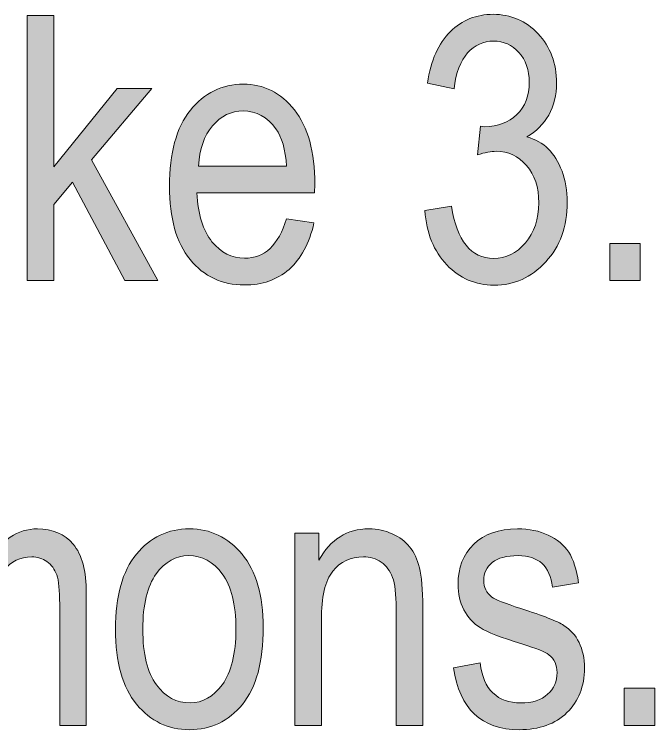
# Model space of a CAD drawing. Header units: inches. Extents: x 19 to 517, y 28 to 779.
# Drawn here: x 206.7 to 237.78, y 75.06 to 109.81 of the extents above; entities that cross this region are included whole.
import ezdxf

# ---------------------------------------------------------------- set-up
doc = ezdxf.new("R2010")
doc.units = ezdxf.units.IN
doc.header["$MEASUREMENT"] = 0
doc.layers.add('Layer 1', color=7, linetype='Continuous')

# ---------------------------------------------------------------- blocks, each defined once
blk = doc.blocks.new('block 480')
at = {"layer": 'Layer 1', "lineweight": 0}
blk.add_lwpolyline([(207.317, 96.876), (207.317, 109.761), (208.609, 109.761), (208.609, 102.401), (211.689, 106.21), (213.368, 106.21), (210.441, 102.744), (213.658, 96.876), (212.067, 96.876), (209.525, 101.66), (208.609, 100.576), (208.609, 96.876), (207.317, 96.876)], dxfattribs=at)
blk = doc.blocks.new('block 481')
at = {"layer": 'Layer 1', "true_color": 0x231f20}
h = blk.add_hatch(color=250, dxfattribs=at)
h.dxf.hatch_style = 2
h.paths.add_polyline_path([(207.317, 96.876), (207.317, 109.761), (208.609, 109.761), (208.609, 102.401), (211.689, 106.21), (213.368, 106.21), (210.441, 102.744), (213.658, 96.876), (212.067, 96.876), (209.525, 101.66), (208.609, 100.576), (208.609, 96.876)])
at = {"layer": 'Layer 1', "lineweight": 0}
blk.add_lwpolyline([(207.317, 96.876), (207.317, 109.761), (208.609, 109.761), (208.609, 102.401), (211.689, 106.21), (213.368, 106.21), (210.441, 102.744), (213.658, 96.876), (212.067, 96.876), (209.525, 101.66), (208.609, 100.576), (208.609, 96.876), (207.317, 96.876), (207.317, 96.876)], dxfattribs=at)
blk = doc.blocks.new('block 482')
at = {"layer": 'Layer 1', "lineweight": 0}
blk.add_open_spline([(219.903, 99.882), (219.903, 99.882), (221.239, 99.68), (221.239, 99.68), (221.016, 98.684), (220.613, 97.932), (220.03, 97.425), (219.447, 96.918), (218.725, 96.665), (217.864, 96.665), (216.78, 96.665), (215.902, 97.076), (215.232, 97.899), (214.561, 98.723), (214.225, 99.911), (214.225, 101.464), (214.225, 103.075), (214.564, 104.304), (215.24, 105.151), (215.917, 105.997), (216.774, 106.421), (217.811, 106.421), (218.801, 106.421), (219.628, 106.005), (220.29, 105.173), (220.952, 104.341), (221.283, 103.137), (221.283, 101.561), (221.283, 101.561), (221.274, 101.139), (221.274, 101.139), (221.274, 101.139), (215.561, 101.139), (215.561, 101.139), (215.614, 100.09), (215.857, 99.299), (216.291, 98.766), (216.724, 98.232), (217.252, 97.966), (217.873, 97.966), (218.845, 97.966), (219.522, 98.604), (219.903, 99.882)], degree=3, knots=[0, 0, 0, 0, 1, 1, 1, 2, 2, 2, 3, 3, 3, 4, 4, 4, 5, 5, 5, 6, 6, 6, 7, 7, 7, 8, 8, 8, 9, 9, 9, 10, 10, 10, 11, 11, 11, 12, 12, 12, 13, 13, 13, 14, 14, 14, 14], dxfattribs=at)
blk = doc.blocks.new('block 483')
at = {"layer": 'Layer 1', "lineweight": 0}
blk.add_open_spline([(215.64, 102.439), (215.64, 102.439), (219.912, 102.439), (219.912, 102.439), (219.853, 103.248), (219.68, 103.852), (219.393, 104.25), (218.977, 104.83), (218.447, 105.12), (217.802, 105.12), (217.222, 105.12), (216.727, 104.878), (216.317, 104.396), (215.907, 103.911), (215.681, 103.26), (215.64, 102.439)], degree=3, knots=[0, 0, 0, 0, 1, 1, 1, 2, 2, 2, 3, 3, 3, 4, 4, 4, 5, 5, 5, 5], dxfattribs=at)
blk = doc.blocks.new('block 484')
at = {"layer": 'Layer 1', "true_color": 0x231f20}
h = blk.add_hatch(color=250, dxfattribs=at)
h.dxf.hatch_style = 2
edge = h.paths.add_edge_path()
edge.add_spline(control_points=[(219.903, 99.882), (219.903, 99.882), (221.239, 99.68), (221.239, 99.68), (221.016, 98.684), (220.613, 97.932), (220.03, 97.425), (219.447, 96.918), (218.725, 96.665), (217.864, 96.665), (216.78, 96.665), (215.902, 97.076), (215.232, 97.899), (214.561, 98.723), (214.225, 99.911), (214.225, 101.464), (214.225, 103.075), (214.564, 104.304), (215.24, 105.151), (215.917, 105.997), (216.774, 106.421), (217.811, 106.421), (218.801, 106.421), (219.628, 106.005), (220.29, 105.173), (220.952, 104.341), (221.283, 103.137), (221.283, 101.561), (221.283, 101.561), (221.274, 101.139), (221.274, 101.139), (221.274, 101.139), (215.561, 101.139), (215.561, 101.139), (215.614, 100.09), (215.857, 99.299), (216.291, 98.766), (216.724, 98.232), (217.252, 97.966), (217.873, 97.966), (218.845, 97.966), (219.522, 98.604), (219.903, 99.882)], knot_values=[0, 0, 0, 0, 1, 1, 1, 2, 2, 2, 3, 3, 3, 4, 4, 4, 5, 5, 5, 6, 6, 6, 7, 7, 7, 8, 8, 8, 9, 9, 9, 10, 10, 10, 11, 11, 11, 12, 12, 12, 13, 13, 13, 14, 14, 14, 14], degree=3, periodic=1)
edge = h.paths.add_edge_path()
edge.add_spline(control_points=[(215.64, 102.439), (215.64, 102.439), (219.912, 102.439), (219.912, 102.439), (219.853, 103.248), (219.68, 103.852), (219.393, 104.25), (218.977, 104.83), (218.447, 105.12), (217.802, 105.12), (217.222, 105.12), (216.727, 104.878), (216.317, 104.396), (215.907, 103.911), (215.681, 103.26), (215.64, 102.439)], knot_values=[0, 0, 0, 0, 1, 1, 1, 2, 2, 2, 3, 3, 3, 4, 4, 4, 5, 5, 5, 5], degree=3, periodic=1)
at = {"layer": 'Layer 1', "lineweight": 0}
for points, knots in [([(219.903, 99.882), (219.903, 99.882), (221.239, 99.68), (221.239, 99.68), (221.016, 98.684), (220.613, 97.932), (220.03, 97.425), (219.447, 96.918), (218.725, 96.665), (217.864, 96.665), (216.78, 96.665), (215.902, 97.076), (215.232, 97.899), (214.561, 98.723), (214.225, 99.911), (214.225, 101.464), (214.225, 103.075), (214.564, 104.304), (215.24, 105.151), (215.917, 105.997), (216.774, 106.421), (217.811, 106.421), (218.801, 106.421), (219.628, 106.005), (220.29, 105.173), (220.952, 104.341), (221.283, 103.137), (221.283, 101.561), (221.283, 101.561), (221.274, 101.139), (221.274, 101.139), (221.274, 101.139), (215.561, 101.139), (215.561, 101.139), (215.614, 100.09), (215.857, 99.299), (216.291, 98.766), (216.724, 98.232), (217.252, 97.966), (217.873, 97.966), (218.845, 97.966), (219.522, 98.604), (219.903, 99.882)], [0, 0, 0, 0, 1, 1, 1, 2, 2, 2, 3, 3, 3, 4, 4, 4, 5, 5, 5, 6, 6, 6, 7, 7, 7, 8, 8, 8, 9, 9, 9, 10, 10, 10, 11, 11, 11, 12, 12, 12, 13, 13, 13, 14, 14, 14, 14]), ([(215.64, 102.439), (215.64, 102.439), (219.912, 102.439), (219.912, 102.439), (219.853, 103.248), (219.68, 103.852), (219.393, 104.25), (218.977, 104.83), (218.447, 105.12), (217.802, 105.12), (217.222, 105.12), (216.727, 104.878), (216.317, 104.396), (215.907, 103.911), (215.681, 103.26), (215.64, 102.439)], [0, 0, 0, 0, 1, 1, 1, 2, 2, 2, 3, 3, 3, 4, 4, 4, 5, 5, 5, 5])]:
    blk.add_open_spline(points, degree=3, knots=knots, dxfattribs=at)
blk = doc.blocks.new('block 485')
at = {"layer": 'Layer 1', "lineweight": 0}
blk.add_open_spline([(226.618, 100.286), (226.618, 100.286), (227.91, 100.497), (227.91, 100.497), (228.18, 98.804), (228.864, 97.957), (229.962, 97.957), (230.555, 97.957), (231.068, 98.208), (231.503, 98.71), (231.938, 99.212), (232.155, 99.861), (232.155, 100.66), (232.155, 101.411), (231.956, 102.016), (231.557, 102.474), (231.159, 102.932), (230.67, 103.16), (230.089, 103.16), (229.843, 103.16), (229.539, 103.102), (229.175, 102.984), (229.175, 102.984), (229.325, 104.373), (229.325, 104.373), (229.325, 104.373), (229.527, 104.355), (229.527, 104.355), (230.169, 104.355), (230.689, 104.552), (231.089, 104.943), (231.489, 105.335), (231.689, 105.858), (231.689, 106.513), (231.689, 107.115), (231.522, 107.599), (231.187, 107.965), (230.852, 108.33), (230.444, 108.513), (229.963, 108.513), (229.463, 108.513), (229.042, 108.32), (228.698, 107.937), (228.354, 107.553), (228.135, 106.972), (228.042, 106.192), (228.042, 106.192), (226.75, 106.474), (226.75, 106.474), (226.914, 107.575), (227.283, 108.407), (227.857, 108.97), (228.431, 109.532), (229.126, 109.813), (229.94, 109.813), (230.796, 109.813), (231.522, 109.497), (232.12, 108.865), (232.717, 108.232), (233.016, 107.437), (233.016, 106.476), (233.016, 105.891), (232.889, 105.372), (232.636, 104.921), (232.382, 104.471), (232.029, 104.116), (231.574, 103.858), (231.994, 103.741), (232.341, 103.548), (232.616, 103.278), (232.89, 103.01), (233.112, 102.649), (233.281, 102.198), (233.45, 101.747), (233.535, 101.244), (233.535, 100.688), (233.535, 99.505), (233.186, 98.537), (232.489, 97.785), (231.792, 97.032), (230.957, 96.656), (229.984, 96.656), (229.082, 96.656), (228.317, 96.984), (227.69, 97.641), (227.063, 98.297), (226.706, 99.179), (226.618, 100.286)], degree=3, knots=[0, 0, 0, 0, 1, 1, 1, 2, 2, 2, 3, 3, 3, 4, 4, 4, 5, 5, 5, 6, 6, 6, 7, 7, 7, 8, 8, 8, 9, 9, 9, 10, 10, 10, 11, 11, 11, 12, 12, 12, 13, 13, 13, 14, 14, 14, 15, 15, 15, 16, 16, 16, 17, 17, 17, 18, 18, 18, 19, 19, 19, 20, 20, 20, 21, 21, 21, 22, 22, 22, 23, 23, 23, 24, 24, 24, 25, 25, 25, 26, 26, 26, 27, 27, 27, 28, 28, 28, 29, 29, 29, 29], dxfattribs=at)
blk = doc.blocks.new('block 486')
at = {"layer": 'Layer 1', "true_color": 0x231f20}
h = blk.add_hatch(color=250, dxfattribs=at)
h.dxf.hatch_style = 2
edge = h.paths.add_edge_path()
edge.add_spline(control_points=[(226.618, 100.286), (226.618, 100.286), (227.91, 100.497), (227.91, 100.497), (228.18, 98.804), (228.864, 97.957), (229.962, 97.957), (230.555, 97.957), (231.068, 98.208), (231.503, 98.71), (231.938, 99.212), (232.155, 99.861), (232.155, 100.66), (232.155, 101.411), (231.956, 102.016), (231.557, 102.474), (231.159, 102.932), (230.67, 103.16), (230.089, 103.16), (229.843, 103.16), (229.539, 103.102), (229.175, 102.984), (229.175, 102.984), (229.325, 104.373), (229.325, 104.373), (229.325, 104.373), (229.527, 104.355), (229.527, 104.355), (230.169, 104.355), (230.689, 104.552), (231.089, 104.943), (231.489, 105.335), (231.689, 105.858), (231.689, 106.513), (231.689, 107.115), (231.522, 107.599), (231.187, 107.965), (230.852, 108.33), (230.444, 108.513), (229.963, 108.513), (229.463, 108.513), (229.042, 108.32), (228.698, 107.937), (228.354, 107.553), (228.135, 106.972), (228.042, 106.192), (228.042, 106.192), (226.75, 106.474), (226.75, 106.474), (226.914, 107.575), (227.283, 108.407), (227.857, 108.97), (228.431, 109.532), (229.126, 109.813), (229.94, 109.813), (230.796, 109.813), (231.522, 109.497), (232.12, 108.865), (232.717, 108.232), (233.016, 107.437), (233.016, 106.476), (233.016, 105.891), (232.889, 105.372), (232.636, 104.921), (232.382, 104.471), (232.029, 104.116), (231.574, 103.858), (231.994, 103.741), (232.341, 103.548), (232.616, 103.278), (232.89, 103.01), (233.112, 102.649), (233.281, 102.198), (233.45, 101.747), (233.535, 101.244), (233.535, 100.688), (233.535, 99.505), (233.186, 98.537), (232.489, 97.785), (231.792, 97.032), (230.957, 96.656), (229.984, 96.656), (229.082, 96.656), (228.317, 96.984), (227.69, 97.641), (227.063, 98.297), (226.706, 99.179), (226.618, 100.286)], knot_values=[0, 0, 0, 0, 1, 1, 1, 2, 2, 2, 3, 3, 3, 4, 4, 4, 5, 5, 5, 6, 6, 6, 7, 7, 7, 8, 8, 8, 9, 9, 9, 10, 10, 10, 11, 11, 11, 12, 12, 12, 13, 13, 13, 14, 14, 14, 15, 15, 15, 16, 16, 16, 17, 17, 17, 18, 18, 18, 19, 19, 19, 20, 20, 20, 21, 21, 21, 22, 22, 22, 23, 23, 23, 24, 24, 24, 25, 25, 25, 26, 26, 26, 27, 27, 27, 28, 28, 28, 29, 29, 29, 29], degree=3, periodic=1)
at = {"layer": 'Layer 1', "lineweight": 0}
blk.add_open_spline([(226.618, 100.286), (226.618, 100.286), (227.91, 100.497), (227.91, 100.497), (228.18, 98.804), (228.864, 97.957), (229.962, 97.957), (230.555, 97.957), (231.068, 98.208), (231.503, 98.71), (231.938, 99.212), (232.155, 99.861), (232.155, 100.66), (232.155, 101.411), (231.956, 102.016), (231.557, 102.474), (231.159, 102.932), (230.67, 103.16), (230.089, 103.16), (229.843, 103.16), (229.539, 103.102), (229.175, 102.984), (229.175, 102.984), (229.325, 104.373), (229.325, 104.373), (229.325, 104.373), (229.527, 104.355), (229.527, 104.355), (230.169, 104.355), (230.689, 104.552), (231.089, 104.943), (231.489, 105.335), (231.689, 105.858), (231.689, 106.513), (231.689, 107.115), (231.522, 107.599), (231.187, 107.965), (230.852, 108.33), (230.444, 108.513), (229.963, 108.513), (229.463, 108.513), (229.042, 108.32), (228.698, 107.937), (228.354, 107.553), (228.135, 106.972), (228.042, 106.192), (228.042, 106.192), (226.75, 106.474), (226.75, 106.474), (226.914, 107.575), (227.283, 108.407), (227.857, 108.97), (228.431, 109.532), (229.126, 109.813), (229.94, 109.813), (230.796, 109.813), (231.522, 109.497), (232.12, 108.865), (232.717, 108.232), (233.016, 107.437), (233.016, 106.476), (233.016, 105.891), (232.889, 105.372), (232.636, 104.921), (232.382, 104.471), (232.029, 104.116), (231.574, 103.858), (231.994, 103.741), (232.341, 103.548), (232.616, 103.278), (232.89, 103.01), (233.112, 102.649), (233.281, 102.198), (233.45, 101.747), (233.535, 101.244), (233.535, 100.688), (233.535, 99.505), (233.186, 98.537), (232.489, 97.785), (231.792, 97.032), (230.957, 96.656), (229.984, 96.656), (229.082, 96.656), (228.317, 96.984), (227.69, 97.641), (227.063, 98.297), (226.706, 99.179), (226.618, 100.286)], degree=3, knots=[0, 0, 0, 0, 1, 1, 1, 2, 2, 2, 3, 3, 3, 4, 4, 4, 5, 5, 5, 6, 6, 6, 7, 7, 7, 8, 8, 8, 9, 9, 9, 10, 10, 10, 11, 11, 11, 12, 12, 12, 13, 13, 13, 14, 14, 14, 15, 15, 15, 16, 16, 16, 17, 17, 17, 18, 18, 18, 19, 19, 19, 20, 20, 20, 21, 21, 21, 22, 22, 22, 23, 23, 23, 24, 24, 24, 25, 25, 25, 26, 26, 26, 27, 27, 27, 28, 28, 28, 29, 29, 29, 29], dxfattribs=at)
blk = doc.blocks.new('block 487')
at = {"layer": 'Layer 1', "lineweight": 0}
blk.add_lwpolyline([(235.6, 96.876), (235.6, 98.678), (237.077, 98.678), (237.077, 96.876), (235.6, 96.876)], dxfattribs=at)
blk = doc.blocks.new('block 488')
at = {"layer": 'Layer 1', "true_color": 0x231f20}
h = blk.add_hatch(color=250, dxfattribs=at)
h.dxf.hatch_style = 2
h.paths.add_polyline_path([(235.6, 96.876), (235.6, 98.678), (237.077, 98.678), (237.077, 96.876)])
at = {"layer": 'Layer 1', "lineweight": 0}
blk.add_lwpolyline([(235.6, 96.876), (235.6, 98.678), (237.077, 98.678), (237.077, 96.876), (235.6, 96.876), (235.6, 96.876)], dxfattribs=at)
blk = doc.blocks.new('block 557')
at = {"layer": 'Layer 1', "lineweight": 0}
blk.add_open_spline([(199.811, 75.275), (199.811, 75.275), (199.811, 84.609), (199.811, 84.609), (199.811, 84.609), (200.971, 84.609), (200.971, 84.609), (200.971, 84.609), (200.971, 83.309), (200.971, 83.309), (201.229, 83.792), (201.559, 84.165), (201.963, 84.427), (202.366, 84.689), (202.808, 84.82), (203.288, 84.82), (203.826, 84.82), (204.281, 84.682), (204.652, 84.405), (205.024, 84.128), (205.288, 83.725), (205.446, 83.194), (205.752, 83.736), (206.103, 84.143), (206.5, 84.414), (206.897, 84.685), (207.337, 84.82), (207.818, 84.82), (208.553, 84.82), (209.132, 84.571), (209.556, 84.073), (209.979, 83.575), (210.191, 82.778), (210.191, 81.683), (210.191, 81.683), (210.191, 75.275), (210.191, 75.275), (210.191, 75.275), (208.899, 75.275), (208.899, 75.275), (208.899, 75.275), (208.899, 81.161), (208.899, 81.161), (208.899, 81.83), (208.85, 82.304), (208.753, 82.583), (208.656, 82.861), (208.499, 83.076), (208.28, 83.229), (208.063, 83.382), (207.818, 83.458), (207.547, 83.458), (206.987, 83.458), (206.531, 83.236), (206.177, 82.794), (205.824, 82.351), (205.647, 81.654), (205.647, 80.704), (205.647, 80.704), (205.647, 75.275), (205.647, 75.275), (205.647, 75.275), (204.355, 75.275), (204.355, 75.275), (204.355, 75.275), (204.355, 81.347), (204.355, 81.347), (204.355, 82.12), (204.236, 82.666), (203.999, 82.982), (203.762, 83.3), (203.435, 83.458), (203.019, 83.458), (202.427, 83.458), (201.96, 83.219), (201.617, 82.741), (201.275, 82.263), (201.103, 81.391), (201.103, 80.123), (201.103, 80.123), (201.103, 75.275), (201.103, 75.275), (201.103, 75.275), (199.811, 75.275), (199.811, 75.275)], degree=3, knots=[0, 0, 0, 0, 1, 1, 1, 2, 2, 2, 3, 3, 3, 4, 4, 4, 5, 5, 5, 6, 6, 6, 7, 7, 7, 8, 8, 8, 9, 9, 9, 10, 10, 10, 11, 11, 11, 12, 12, 12, 13, 13, 13, 14, 14, 14, 15, 15, 15, 16, 16, 16, 17, 17, 17, 18, 18, 18, 19, 19, 19, 20, 20, 20, 21, 21, 21, 22, 22, 22, 23, 23, 23, 24, 24, 24, 25, 25, 25, 26, 26, 26, 27, 27, 27, 28, 28, 28, 28], dxfattribs=at)
blk = doc.blocks.new('block 558')
at = {"layer": 'Layer 1', "true_color": 0x231f20}
h = blk.add_hatch(color=250, dxfattribs=at)
h.dxf.hatch_style = 2
edge = h.paths.add_edge_path()
edge.add_spline(control_points=[(199.811, 75.275), (199.811, 75.275), (199.811, 84.609), (199.811, 84.609), (199.811, 84.609), (200.971, 84.609), (200.971, 84.609), (200.971, 84.609), (200.971, 83.309), (200.971, 83.309), (201.229, 83.792), (201.559, 84.165), (201.963, 84.427), (202.366, 84.689), (202.808, 84.82), (203.288, 84.82), (203.826, 84.82), (204.281, 84.682), (204.652, 84.405), (205.024, 84.128), (205.288, 83.725), (205.446, 83.194), (205.752, 83.736), (206.103, 84.143), (206.5, 84.414), (206.897, 84.685), (207.337, 84.82), (207.818, 84.82), (208.553, 84.82), (209.132, 84.571), (209.556, 84.073), (209.979, 83.575), (210.191, 82.778), (210.191, 81.683), (210.191, 81.683), (210.191, 75.275), (210.191, 75.275), (210.191, 75.275), (208.899, 75.275), (208.899, 75.275), (208.899, 75.275), (208.899, 81.161), (208.899, 81.161), (208.899, 81.83), (208.85, 82.304), (208.753, 82.583), (208.656, 82.861), (208.499, 83.076), (208.28, 83.229), (208.063, 83.382), (207.818, 83.458), (207.547, 83.458), (206.987, 83.458), (206.531, 83.236), (206.177, 82.794), (205.824, 82.351), (205.647, 81.654), (205.647, 80.704), (205.647, 80.704), (205.647, 75.275), (205.647, 75.275), (205.647, 75.275), (204.355, 75.275), (204.355, 75.275), (204.355, 75.275), (204.355, 81.347), (204.355, 81.347), (204.355, 82.12), (204.236, 82.666), (203.999, 82.982), (203.762, 83.3), (203.435, 83.458), (203.019, 83.458), (202.427, 83.458), (201.96, 83.219), (201.617, 82.741), (201.275, 82.263), (201.103, 81.391), (201.103, 80.123), (201.103, 80.123), (201.103, 75.275), (201.103, 75.275), (201.103, 75.275), (199.811, 75.275), (199.811, 75.275)], knot_values=[0, 0, 0, 0, 1, 1, 1, 2, 2, 2, 3, 3, 3, 4, 4, 4, 5, 5, 5, 6, 6, 6, 7, 7, 7, 8, 8, 8, 9, 9, 9, 10, 10, 10, 11, 11, 11, 12, 12, 12, 13, 13, 13, 14, 14, 14, 15, 15, 15, 16, 16, 16, 17, 17, 17, 18, 18, 18, 19, 19, 19, 20, 20, 20, 21, 21, 21, 22, 22, 22, 23, 23, 23, 24, 24, 24, 25, 25, 25, 26, 26, 26, 27, 27, 27, 28, 28, 28, 28], degree=3, periodic=1)
at = {"layer": 'Layer 1', "lineweight": 0}
blk.add_open_spline([(199.811, 75.275), (199.811, 75.275), (199.811, 84.609), (199.811, 84.609), (199.811, 84.609), (200.971, 84.609), (200.971, 84.609), (200.971, 84.609), (200.971, 83.309), (200.971, 83.309), (201.229, 83.792), (201.559, 84.165), (201.963, 84.427), (202.366, 84.689), (202.808, 84.82), (203.288, 84.82), (203.826, 84.82), (204.281, 84.682), (204.652, 84.405), (205.024, 84.128), (205.288, 83.725), (205.446, 83.194), (205.752, 83.736), (206.103, 84.143), (206.5, 84.414), (206.897, 84.685), (207.337, 84.82), (207.818, 84.82), (208.553, 84.82), (209.132, 84.571), (209.556, 84.073), (209.979, 83.575), (210.191, 82.778), (210.191, 81.683), (210.191, 81.683), (210.191, 75.275), (210.191, 75.275), (210.191, 75.275), (208.899, 75.275), (208.899, 75.275), (208.899, 75.275), (208.899, 81.161), (208.899, 81.161), (208.899, 81.83), (208.85, 82.304), (208.753, 82.583), (208.656, 82.861), (208.499, 83.076), (208.28, 83.229), (208.063, 83.382), (207.818, 83.458), (207.547, 83.458), (206.987, 83.458), (206.531, 83.236), (206.177, 82.794), (205.824, 82.351), (205.647, 81.654), (205.647, 80.704), (205.647, 80.704), (205.647, 75.275), (205.647, 75.275), (205.647, 75.275), (204.355, 75.275), (204.355, 75.275), (204.355, 75.275), (204.355, 81.347), (204.355, 81.347), (204.355, 82.12), (204.236, 82.666), (203.999, 82.982), (203.762, 83.3), (203.435, 83.458), (203.019, 83.458), (202.427, 83.458), (201.96, 83.219), (201.617, 82.741), (201.275, 82.263), (201.103, 81.391), (201.103, 80.123), (201.103, 80.123), (201.103, 75.275), (201.103, 75.275), (201.103, 75.275), (199.811, 75.275), (199.811, 75.275)], degree=3, knots=[0, 0, 0, 0, 1, 1, 1, 2, 2, 2, 3, 3, 3, 4, 4, 4, 5, 5, 5, 6, 6, 6, 7, 7, 7, 8, 8, 8, 9, 9, 9, 10, 10, 10, 11, 11, 11, 12, 12, 12, 13, 13, 13, 14, 14, 14, 15, 15, 15, 16, 16, 16, 17, 17, 17, 18, 18, 18, 19, 19, 19, 20, 20, 20, 21, 21, 21, 22, 22, 22, 23, 23, 23, 24, 24, 24, 25, 25, 25, 26, 26, 26, 27, 27, 27, 28, 28, 28, 28], dxfattribs=at)
blk = doc.blocks.new('block 559')
at = {"layer": 'Layer 1', "lineweight": 0}
blk.add_open_spline([(211.606, 79.942), (211.606, 81.554), (211.944, 82.77), (212.621, 83.59), (213.298, 84.41), (214.155, 84.82), (215.192, 84.82), (216.212, 84.82), (217.064, 84.41), (217.75, 83.59), (218.435, 82.77), (218.778, 81.586), (218.778, 80.039), (218.778, 78.363), (218.441, 77.115), (217.767, 76.295), (217.093, 75.475), (216.235, 75.064), (215.192, 75.064), (214.167, 75.064), (213.313, 75.476), (212.63, 76.299), (211.947, 77.122), (211.606, 78.337), (211.606, 79.942)], degree=3, knots=[0, 0, 0, 0, 1, 1, 1, 2, 2, 2, 3, 3, 3, 4, 4, 4, 5, 5, 5, 6, 6, 6, 7, 7, 7, 8, 8, 8, 8], dxfattribs=at)
blk = doc.blocks.new('block 560')
at = {"layer": 'Layer 1', "lineweight": 0}
blk.add_open_spline([(212.933, 79.947), (212.933, 78.738), (213.153, 77.839), (213.592, 77.25), (214.032, 76.66), (214.577, 76.365), (215.227, 76.365), (215.837, 76.365), (216.36, 76.663), (216.796, 77.259), (217.233, 77.854), (217.451, 78.75), (217.451, 79.947), (217.451, 81.149), (217.231, 82.046), (216.792, 82.635), (216.352, 83.225), (215.807, 83.52), (215.157, 83.52), (214.542, 83.52), (214.017, 83.224), (213.584, 82.631), (213.15, 82.038), (212.933, 81.144), (212.933, 79.947)], degree=3, knots=[0, 0, 0, 0, 1, 1, 1, 2, 2, 2, 3, 3, 3, 4, 4, 4, 5, 5, 5, 6, 6, 6, 7, 7, 7, 8, 8, 8, 8], dxfattribs=at)
blk = doc.blocks.new('block 561')
at = {"layer": 'Layer 1', "true_color": 0x231f20}
h = blk.add_hatch(color=250, dxfattribs=at)
h.dxf.hatch_style = 2
edge = h.paths.add_edge_path()
edge.add_spline(control_points=[(211.606, 79.942), (211.606, 81.554), (211.944, 82.77), (212.621, 83.59), (213.298, 84.41), (214.155, 84.82), (215.192, 84.82), (216.212, 84.82), (217.064, 84.41), (217.75, 83.59), (218.435, 82.77), (218.778, 81.586), (218.778, 80.039), (218.778, 78.363), (218.441, 77.115), (217.767, 76.295), (217.093, 75.475), (216.235, 75.064), (215.192, 75.064), (214.167, 75.064), (213.313, 75.476), (212.63, 76.299), (211.947, 77.122), (211.606, 78.337), (211.606, 79.942)], knot_values=[0, 0, 0, 0, 1, 1, 1, 2, 2, 2, 3, 3, 3, 4, 4, 4, 5, 5, 5, 6, 6, 6, 7, 7, 7, 8, 8, 8, 8], degree=3, periodic=1)
edge = h.paths.add_edge_path()
edge.add_spline(control_points=[(212.933, 79.947), (212.933, 78.738), (213.153, 77.839), (213.592, 77.25), (214.032, 76.66), (214.577, 76.365), (215.227, 76.365), (215.837, 76.365), (216.36, 76.663), (216.796, 77.259), (217.233, 77.854), (217.451, 78.75), (217.451, 79.947), (217.451, 81.149), (217.231, 82.046), (216.792, 82.635), (216.352, 83.225), (215.807, 83.52), (215.157, 83.52), (214.542, 83.52), (214.017, 83.224), (213.584, 82.631), (213.15, 82.038), (212.933, 81.144), (212.933, 79.947)], knot_values=[0, 0, 0, 0, 1, 1, 1, 2, 2, 2, 3, 3, 3, 4, 4, 4, 5, 5, 5, 6, 6, 6, 7, 7, 7, 8, 8, 8, 8], degree=3, periodic=1)
at = {"layer": 'Layer 1', "lineweight": 0}
for points in [[(211.606, 79.942), (211.606, 81.554), (211.944, 82.77), (212.621, 83.59), (213.298, 84.41), (214.155, 84.82), (215.192, 84.82), (216.212, 84.82), (217.064, 84.41), (217.75, 83.59), (218.435, 82.77), (218.778, 81.586), (218.778, 80.039), (218.778, 78.363), (218.441, 77.115), (217.767, 76.295), (217.093, 75.475), (216.235, 75.064), (215.192, 75.064), (214.167, 75.064), (213.313, 75.476), (212.63, 76.299), (211.947, 77.122), (211.606, 78.337), (211.606, 79.942)], [(212.933, 79.947), (212.933, 78.738), (213.153, 77.839), (213.592, 77.25), (214.032, 76.66), (214.577, 76.365), (215.227, 76.365), (215.837, 76.365), (216.36, 76.663), (216.796, 77.259), (217.233, 77.854), (217.451, 78.75), (217.451, 79.947), (217.451, 81.149), (217.231, 82.046), (216.792, 82.635), (216.352, 83.225), (215.807, 83.52), (215.157, 83.52), (214.542, 83.52), (214.017, 83.224), (213.584, 82.631), (213.15, 82.038), (212.933, 81.144), (212.933, 79.947)]]:
    blk.add_open_spline(points, degree=3, knots=[0, 0, 0, 0, 1, 1, 1, 2, 2, 2, 3, 3, 3, 4, 4, 4, 5, 5, 5, 6, 6, 6, 7, 7, 7, 8, 8, 8, 8], dxfattribs=at)
blk = doc.blocks.new('block 562')
at = {"layer": 'Layer 1', "lineweight": 0}
blk.add_open_spline([(220.307, 75.275), (220.307, 75.275), (220.307, 84.609), (220.307, 84.609), (220.307, 84.609), (221.476, 84.609), (221.476, 84.609), (221.476, 84.609), (221.476, 83.291), (221.476, 83.291), (221.757, 83.804), (222.101, 84.187), (222.507, 84.44), (222.914, 84.693), (223.38, 84.82), (223.906, 84.82), (224.316, 84.82), (224.694, 84.739), (225.043, 84.578), (225.391, 84.417), (225.672, 84.206), (225.885, 83.945), (226.098, 83.685), (226.258, 83.347), (226.363, 82.931), (226.468, 82.515), (226.521, 81.876), (226.521, 81.015), (226.521, 81.015), (226.521, 75.275), (226.521, 75.275), (226.521, 75.275), (225.229, 75.275), (225.229, 75.275), (225.229, 75.275), (225.229, 80.959), (225.229, 80.959), (225.229, 81.646), (225.171, 82.147), (225.053, 82.464), (224.936, 82.78), (224.753, 83.025), (224.504, 83.198), (224.255, 83.371), (223.966, 83.458), (223.638, 83.458), (223.017, 83.458), (222.522, 83.227), (222.153, 82.763), (221.784, 82.3), (221.599, 81.505), (221.599, 80.379), (221.599, 80.379), (221.599, 75.275), (221.599, 75.275), (221.599, 75.275), (220.307, 75.275), (220.307, 75.275)], degree=3, knots=[0, 0, 0, 0, 1, 1, 1, 2, 2, 2, 3, 3, 3, 4, 4, 4, 5, 5, 5, 6, 6, 6, 7, 7, 7, 8, 8, 8, 9, 9, 9, 10, 10, 10, 11, 11, 11, 12, 12, 12, 13, 13, 13, 14, 14, 14, 15, 15, 15, 16, 16, 16, 17, 17, 17, 18, 18, 18, 19, 19, 19, 19], dxfattribs=at)
blk = doc.blocks.new('block 563')
at = {"layer": 'Layer 1', "true_color": 0x231f20}
h = blk.add_hatch(color=250, dxfattribs=at)
h.dxf.hatch_style = 2
edge = h.paths.add_edge_path()
edge.add_spline(control_points=[(220.307, 75.275), (220.307, 75.275), (220.307, 84.609), (220.307, 84.609), (220.307, 84.609), (221.476, 84.609), (221.476, 84.609), (221.476, 84.609), (221.476, 83.291), (221.476, 83.291), (221.757, 83.804), (222.101, 84.187), (222.507, 84.44), (222.914, 84.693), (223.38, 84.82), (223.906, 84.82), (224.316, 84.82), (224.694, 84.739), (225.043, 84.578), (225.391, 84.417), (225.672, 84.206), (225.885, 83.945), (226.098, 83.685), (226.258, 83.347), (226.363, 82.931), (226.468, 82.515), (226.521, 81.876), (226.521, 81.015), (226.521, 81.015), (226.521, 75.275), (226.521, 75.275), (226.521, 75.275), (225.229, 75.275), (225.229, 75.275), (225.229, 75.275), (225.229, 80.959), (225.229, 80.959), (225.229, 81.646), (225.171, 82.147), (225.053, 82.464), (224.936, 82.78), (224.753, 83.025), (224.504, 83.198), (224.255, 83.371), (223.966, 83.458), (223.638, 83.458), (223.017, 83.458), (222.522, 83.227), (222.153, 82.763), (221.784, 82.3), (221.599, 81.505), (221.599, 80.379), (221.599, 80.379), (221.599, 75.275), (221.599, 75.275), (221.599, 75.275), (220.307, 75.275), (220.307, 75.275)], knot_values=[0, 0, 0, 0, 1, 1, 1, 2, 2, 2, 3, 3, 3, 4, 4, 4, 5, 5, 5, 6, 6, 6, 7, 7, 7, 8, 8, 8, 9, 9, 9, 10, 10, 10, 11, 11, 11, 12, 12, 12, 13, 13, 13, 14, 14, 14, 15, 15, 15, 16, 16, 16, 17, 17, 17, 18, 18, 18, 19, 19, 19, 19], degree=3, periodic=1)
at = {"layer": 'Layer 1', "lineweight": 0}
blk.add_open_spline([(220.307, 75.275), (220.307, 75.275), (220.307, 84.609), (220.307, 84.609), (220.307, 84.609), (221.476, 84.609), (221.476, 84.609), (221.476, 84.609), (221.476, 83.291), (221.476, 83.291), (221.757, 83.804), (222.101, 84.187), (222.507, 84.44), (222.914, 84.693), (223.38, 84.82), (223.906, 84.82), (224.316, 84.82), (224.694, 84.739), (225.043, 84.578), (225.391, 84.417), (225.672, 84.206), (225.885, 83.945), (226.098, 83.685), (226.258, 83.347), (226.363, 82.931), (226.468, 82.515), (226.521, 81.876), (226.521, 81.015), (226.521, 81.015), (226.521, 75.275), (226.521, 75.275), (226.521, 75.275), (225.229, 75.275), (225.229, 75.275), (225.229, 75.275), (225.229, 80.959), (225.229, 80.959), (225.229, 81.646), (225.171, 82.147), (225.053, 82.464), (224.936, 82.78), (224.753, 83.025), (224.504, 83.198), (224.255, 83.371), (223.966, 83.458), (223.638, 83.458), (223.017, 83.458), (222.522, 83.227), (222.153, 82.763), (221.784, 82.3), (221.599, 81.505), (221.599, 80.379), (221.599, 80.379), (221.599, 75.275), (221.599, 75.275), (221.599, 75.275), (220.307, 75.275), (220.307, 75.275)], degree=3, knots=[0, 0, 0, 0, 1, 1, 1, 2, 2, 2, 3, 3, 3, 4, 4, 4, 5, 5, 5, 6, 6, 6, 7, 7, 7, 8, 8, 8, 9, 9, 9, 10, 10, 10, 11, 11, 11, 12, 12, 12, 13, 13, 13, 14, 14, 14, 15, 15, 15, 16, 16, 16, 17, 17, 17, 18, 18, 18, 19, 19, 19, 19], dxfattribs=at)
blk = doc.blocks.new('block 564')
at = {"layer": 'Layer 1', "lineweight": 0}
blk.add_open_spline([(228.015, 78.07), (228.015, 78.07), (229.307, 78.316), (229.307, 78.316), (229.383, 77.657), (229.59, 77.167), (229.93, 76.847), (230.269, 76.525), (230.719, 76.365), (231.28, 76.365), (231.841, 76.365), (232.276, 76.504), (232.582, 76.783), (232.889, 77.061), (233.043, 77.414), (233.043, 77.842), (233.043, 78.211), (232.911, 78.498), (232.647, 78.703), (232.465, 78.844), (232.026, 79.02), (231.329, 79.23), (230.321, 79.541), (229.647, 79.805), (229.307, 80.021), (228.967, 80.238), (228.704, 80.528), (228.516, 80.892), (228.329, 81.255), (228.235, 81.668), (228.235, 82.131), (228.235, 82.928), (228.49, 83.575), (229, 84.073), (229.509, 84.571), (230.215, 84.82), (231.118, 84.82), (231.686, 84.82), (232.186, 84.718), (232.616, 84.513), (233.047, 84.308), (233.377, 84.032), (233.605, 83.687), (233.834, 83.341), (233.992, 82.846), (234.08, 82.201), (234.08, 82.201), (232.814, 81.99), (232.814, 81.99), (232.697, 83.01), (232.143, 83.52), (231.153, 83.52), (230.59, 83.52), (230.172, 83.407), (229.896, 83.183), (229.621, 82.958), (229.483, 82.671), (229.483, 82.32), (229.483, 81.976), (229.615, 81.705), (229.879, 81.506), (230.038, 81.39), (230.507, 81.203), (231.288, 80.946), (232.362, 80.605), (233.056, 80.334), (233.372, 80.131), (233.687, 79.929), (233.932, 79.653), (234.107, 79.304), (234.282, 78.954), (234.37, 78.539), (234.37, 78.058), (234.37, 77.166), (234.087, 76.443), (233.522, 75.892), (232.956, 75.34), (232.184, 75.064), (231.206, 75.064), (229.372, 75.064), (228.308, 76.066), (228.015, 78.07)], degree=3, knots=[0, 0, 0, 0, 1, 1, 1, 2, 2, 2, 3, 3, 3, 4, 4, 4, 5, 5, 5, 6, 6, 6, 7, 7, 7, 8, 8, 8, 9, 9, 9, 10, 10, 10, 11, 11, 11, 12, 12, 12, 13, 13, 13, 14, 14, 14, 15, 15, 15, 16, 16, 16, 17, 17, 17, 18, 18, 18, 19, 19, 19, 20, 20, 20, 21, 21, 21, 22, 22, 22, 23, 23, 23, 24, 24, 24, 25, 25, 25, 26, 26, 26, 27, 27, 27, 27], dxfattribs=at)
blk = doc.blocks.new('block 565')
at = {"layer": 'Layer 1', "true_color": 0x231f20}
h = blk.add_hatch(color=250, dxfattribs=at)
h.dxf.hatch_style = 2
edge = h.paths.add_edge_path()
edge.add_spline(control_points=[(228.015, 78.07), (228.015, 78.07), (229.307, 78.316), (229.307, 78.316), (229.383, 77.657), (229.59, 77.167), (229.93, 76.847), (230.269, 76.525), (230.719, 76.365), (231.28, 76.365), (231.841, 76.365), (232.276, 76.504), (232.582, 76.783), (232.889, 77.061), (233.043, 77.414), (233.043, 77.842), (233.043, 78.211), (232.911, 78.498), (232.647, 78.703), (232.465, 78.844), (232.026, 79.02), (231.329, 79.23), (230.321, 79.541), (229.647, 79.805), (229.307, 80.021), (228.967, 80.238), (228.704, 80.528), (228.516, 80.892), (228.329, 81.255), (228.235, 81.668), (228.235, 82.131), (228.235, 82.928), (228.49, 83.575), (229, 84.073), (229.509, 84.571), (230.215, 84.82), (231.118, 84.82), (231.686, 84.82), (232.186, 84.718), (232.616, 84.513), (233.047, 84.308), (233.377, 84.032), (233.605, 83.687), (233.834, 83.341), (233.992, 82.846), (234.08, 82.201), (234.08, 82.201), (232.814, 81.99), (232.814, 81.99), (232.697, 83.01), (232.143, 83.52), (231.153, 83.52), (230.59, 83.52), (230.172, 83.407), (229.896, 83.183), (229.621, 82.958), (229.483, 82.671), (229.483, 82.32), (229.483, 81.976), (229.615, 81.705), (229.879, 81.506), (230.038, 81.39), (230.507, 81.203), (231.288, 80.946), (232.362, 80.605), (233.056, 80.334), (233.372, 80.131), (233.687, 79.929), (233.932, 79.653), (234.107, 79.304), (234.282, 78.954), (234.37, 78.539), (234.37, 78.058), (234.37, 77.166), (234.087, 76.443), (233.522, 75.892), (232.956, 75.34), (232.184, 75.064), (231.206, 75.064), (229.372, 75.064), (228.308, 76.066), (228.015, 78.07)], knot_values=[0, 0, 0, 0, 1, 1, 1, 2, 2, 2, 3, 3, 3, 4, 4, 4, 5, 5, 5, 6, 6, 6, 7, 7, 7, 8, 8, 8, 9, 9, 9, 10, 10, 10, 11, 11, 11, 12, 12, 12, 13, 13, 13, 14, 14, 14, 15, 15, 15, 16, 16, 16, 17, 17, 17, 18, 18, 18, 19, 19, 19, 20, 20, 20, 21, 21, 21, 22, 22, 22, 23, 23, 23, 24, 24, 24, 25, 25, 25, 26, 26, 26, 27, 27, 27, 27], degree=3, periodic=1)
at = {"layer": 'Layer 1', "lineweight": 0}
blk.add_open_spline([(228.015, 78.07), (228.015, 78.07), (229.307, 78.316), (229.307, 78.316), (229.383, 77.657), (229.59, 77.167), (229.93, 76.847), (230.269, 76.525), (230.719, 76.365), (231.28, 76.365), (231.841, 76.365), (232.276, 76.504), (232.582, 76.783), (232.889, 77.061), (233.043, 77.414), (233.043, 77.842), (233.043, 78.211), (232.911, 78.498), (232.647, 78.703), (232.465, 78.844), (232.026, 79.02), (231.329, 79.23), (230.321, 79.541), (229.647, 79.805), (229.307, 80.021), (228.967, 80.238), (228.704, 80.528), (228.516, 80.892), (228.329, 81.255), (228.235, 81.668), (228.235, 82.131), (228.235, 82.928), (228.49, 83.575), (229, 84.073), (229.509, 84.571), (230.215, 84.82), (231.118, 84.82), (231.686, 84.82), (232.186, 84.718), (232.616, 84.513), (233.047, 84.308), (233.377, 84.032), (233.605, 83.687), (233.834, 83.341), (233.992, 82.846), (234.08, 82.201), (234.08, 82.201), (232.814, 81.99), (232.814, 81.99), (232.697, 83.01), (232.143, 83.52), (231.153, 83.52), (230.59, 83.52), (230.172, 83.407), (229.896, 83.183), (229.621, 82.958), (229.483, 82.671), (229.483, 82.32), (229.483, 81.976), (229.615, 81.705), (229.879, 81.506), (230.038, 81.39), (230.507, 81.203), (231.288, 80.946), (232.362, 80.605), (233.056, 80.334), (233.372, 80.131), (233.687, 79.929), (233.932, 79.653), (234.107, 79.304), (234.282, 78.954), (234.37, 78.539), (234.37, 78.058), (234.37, 77.166), (234.087, 76.443), (233.522, 75.892), (232.956, 75.34), (232.184, 75.064), (231.206, 75.064), (229.372, 75.064), (228.308, 76.066), (228.015, 78.07)], degree=3, knots=[0, 0, 0, 0, 1, 1, 1, 2, 2, 2, 3, 3, 3, 4, 4, 4, 5, 5, 5, 6, 6, 6, 7, 7, 7, 8, 8, 8, 9, 9, 9, 10, 10, 10, 11, 11, 11, 12, 12, 12, 13, 13, 13, 14, 14, 14, 15, 15, 15, 16, 16, 16, 17, 17, 17, 18, 18, 18, 19, 19, 19, 20, 20, 20, 21, 21, 21, 22, 22, 22, 23, 23, 23, 24, 24, 24, 25, 25, 25, 26, 26, 26, 27, 27, 27, 27], dxfattribs=at)
blk = doc.blocks.new('block 566')
at = {"layer": 'Layer 1', "lineweight": 0}
blk.add_lwpolyline([(236.303, 75.275), (236.303, 77.077), (237.78, 77.077), (237.78, 75.275), (236.303, 75.275)], dxfattribs=at)
blk = doc.blocks.new('block 567')
at = {"layer": 'Layer 1', "true_color": 0x231f20}
h = blk.add_hatch(color=250, dxfattribs=at)
h.dxf.hatch_style = 2
h.paths.add_polyline_path([(236.303, 75.275), (236.303, 77.077), (237.78, 77.077), (237.78, 75.275)])
at = {"layer": 'Layer 1', "lineweight": 0}
blk.add_lwpolyline([(236.303, 75.275), (236.303, 77.077), (237.78, 77.077), (237.78, 75.275), (236.303, 75.275), (236.303, 75.275)], dxfattribs=at)

msp = doc.modelspace()

# ---------------------------------------------------------------- block references
at = {"layer": 'Layer 1'}
for name in ['block 485', 'block 486', 'block 480', 'block 481', 'block 482', 'block 484', 'block 483', 'block 487', 'block 488', 'block 557', 'block 558', 'block 559', 'block 561', 'block 562', 'block 563', 'block 564', 'block 565', 'block 560', 'block 566', 'block 567']:
    msp.add_blockref(name, (0, 0), dxfattribs=at)

doc.saveas('drawing.dxf')
